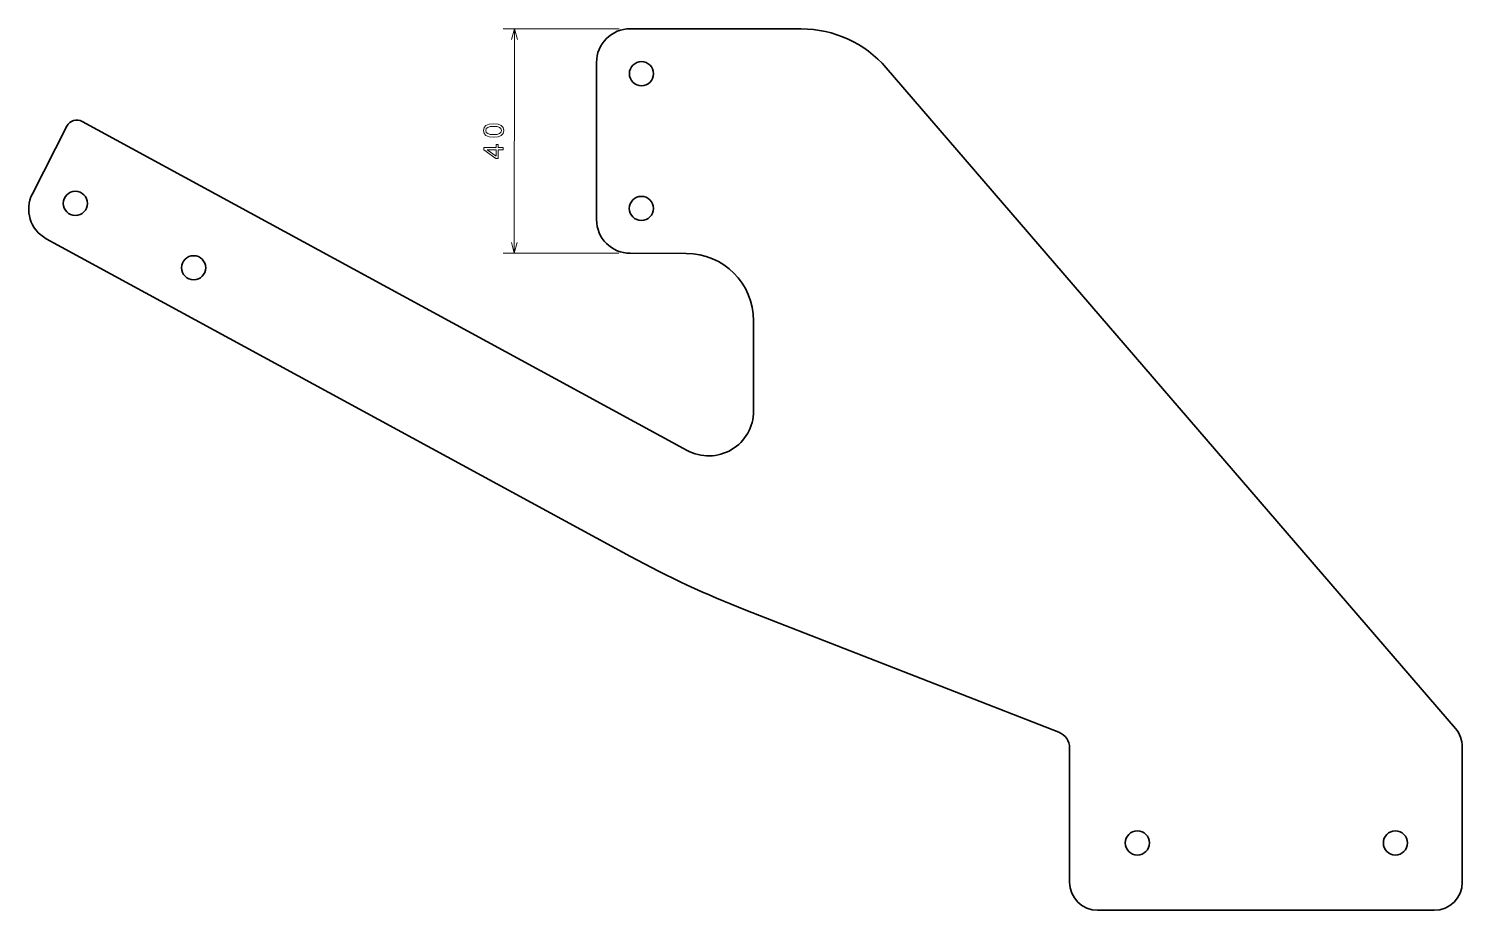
# Model space of a CAD drawing. Extents: x 12 to 268, y 26 to 183.
import ezdxf

# ---------------------------------------------------------------- set-up
doc = ezdxf.new("R2010")
doc.units = 0

msp = doc.modelspace()

# ---------------------------------------------------------------- linework, layer by layer
at = {"color": 7, "lineweight": 13}
for p, q in [((117.623184, 183.481171), (96.97226, 183.49353)), ((98.948303, 143.49234), (98.97226, 183.49234)), ((117.599228, 143.481171), (96.948303, 143.493546))]:
    msp.add_line(p, q, dxfattribs=at)
at = {"color": 7, "lineweight": 35}
for p, q in [((150.10791, 183.461716), (119.606415, 183.47998)), ((113.602821, 177.47998), (113.602821, 149.47998)), ((266.717224, 58.82526), (165.243378, 176.521362)), ((106.309891, 121.124969), (21.939697, 166.988831)), ((15.519135, 146.086884), (119.65184, 89.48008)), ((129.771255, 108.371315), (106.309891, 121.124969)), ((140.216949, 79.926552), (196.020416, 58.163074)), ((262.930359, 26.45507), (202.930374, 26.45507))]:
    msp.add_line(p, q, dxfattribs=at)
at = {"color": 7, "lineweight": 35, "ltscale": 0.338404}
msp.add_line((19.203705, 166.142029), (13.042328, 154.089447), dxfattribs=at)
at = {"color": 7, "lineweight": 35, "ltscale": 0.25}
msp.add_line((119.599228, 143.47998), (129.599228, 143.473999), dxfattribs=at)
at = {"color": 7, "lineweight": 35, "ltscale": 0.401851}
msp.add_line((141.592041, 131.473999), (141.592041, 115.399948), dxfattribs=at)
at = {"color": 7, "lineweight": 35, "ltscale": 0.023748}
msp.add_line((197.930374, 55.368111), (197.930374, 54.418186), dxfattribs=at)
at = {"color": 7, "lineweight": 35, "ltscale": 0.199078}
for p, q in [((197.930374, 54.418186), (197.930374, 46.45507)), ((267.930359, 54.418186), (267.930359, 46.45507))]:
    msp.add_line(p, q, dxfattribs=at)
at = {"color": 7, "lineweight": 35, "ltscale": 0.028554}
msp.add_line((267.930359, 55.560349), (267.930359, 54.418186), dxfattribs=at)
at = {"color": 7, "lineweight": 35, "ltscale": 0.375}
for p, q in [((197.930374, 31.45507), (197.930374, 46.45507)), ((267.930359, 31.45507), (267.930359, 46.45507))]:
    msp.add_line(p, q, dxfattribs=at)
at = {"color": 7, "lineweight": 13}
for points in [[(99.488739, 181.560181), (98.97226, 183.49234), (98.453461, 181.560791)], [(98.431816, 145.424515), (98.948303, 143.49234), (99.467094, 145.423889)]]:
    msp.add_lwpolyline(points, dxfattribs=at)
for points in [[(95.251015, 164.147156), (96.042847, 164.222336), (96.607826, 164.45903), (96.950996, 164.837067), (97.062263, 165.361496), (96.951622, 165.881012), (96.60891, 166.25946), (96.044205, 166.491791), (95.252464, 166.572952), (94.465675, 166.492737), (94.152939, 166.397095), (93.895653, 166.261078), (93.552483, 165.883057), (93.43618, 165.363678), (93.551865, 164.839111), (93.89962, 164.460648), (94.464317, 164.223282)], [(95.251305, 164.631317), (94.641098, 164.672028), (94.202415, 164.79837), (93.945343, 165.025467), (93.854767, 165.363419), (93.945747, 165.696213), (94.203087, 165.923004), (94.641922, 166.048828), (95.252174, 166.088806), (95.867424, 166.048096), (96.306114, 165.921753), (96.563179, 165.694641), (96.64872, 165.36174), (96.562782, 165.023895), (96.305435, 164.797104), (95.8666, 164.671295)], [(96.959328, 161.902908), (96.959602, 162.356812), (96.092163, 162.35733), (96.092461, 162.856598), (95.689003, 162.856842), (95.688705, 162.357559), (93.535248, 162.358856), (93.534973, 161.899918), (95.647163, 160.365509), (96.090973, 160.365234), (96.091896, 161.903427)], [(95.687767, 160.789124), (94.119987, 161.904602), (95.688431, 161.903671)]]:
    msp.add_lwpolyline(points, close=True, dxfattribs=at)
at = {"color": 7, "lineweight": 35}
for centre in [(121.614822, 175.47879), (20.705063, 152.373413), (121.600822, 151.47879), (41.790955, 140.911072), (210.002136, 38.454971), (256.001648, 38.455006)]:
    msp.add_circle(centre, 2.15, dxfattribs=at)
for centre, radius, start, end in [((119.602821, 177.47998), 6, 89.965681, 180.000005), ((150.095932, 163.461716), 20, 40.766872, 89.965681), ((20.984497, 165.231674), 2, 61.471382, 152.92351), ((18.38472, 151.358368), 6, 152.92351, 241.471383), ((119.602821, 149.47998), 6, 180.000005, 269.965683), ((129.592041, 131.473999), 12, 360, 89.965681), ((133.592041, 115.399948), 8, 241.471383, 0), ((205.619415, 247.624237), 180, 241.471383, 248.694103), ((262.930359, 55.560349), 5, 360, 40.766872), ((194.930374, 55.368111), 3, 0, 68.694108), ((202.930374, 31.45507), 5, 180.000005, 269.999997), ((262.930359, 31.45507), 5, 270.000004, 360)]:
    msp.add_arc(centre, radius, start, end, dxfattribs=at)

doc.saveas('drawing.dxf')
